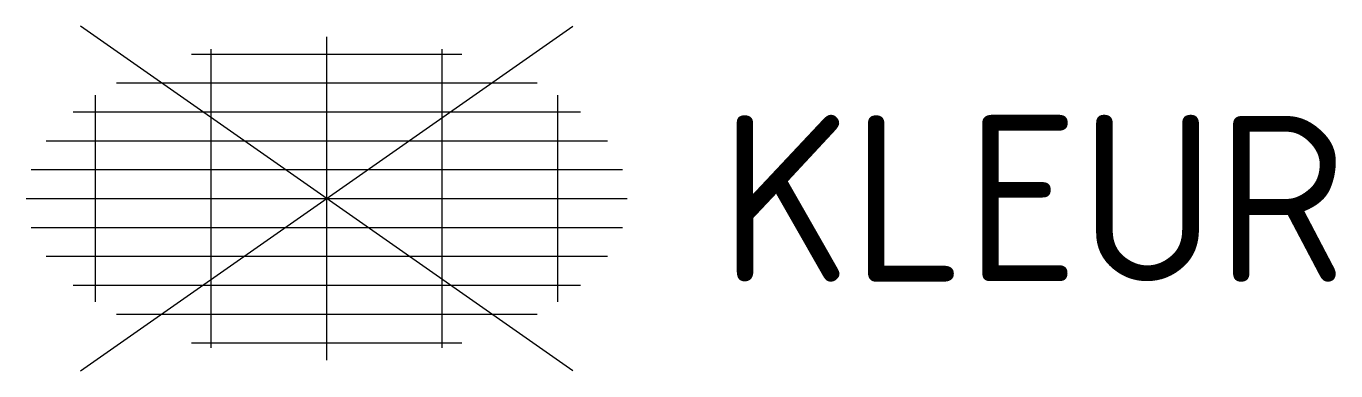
# Model space of a CAD drawing. Header units: metres. Extents: x -3.2 to 10.9, y -1.9 to 1.9.
import ezdxf
from ezdxf.enums import TextEntityAlignment as Align

# ---------------------------------------------------------------- set-up
doc = ezdxf.new("R2010")
doc.units = ezdxf.units.M
doc.styles.add('NLCS-ISO', font='NLCS-ISO.ttf')

msp = doc.modelspace()

# ---------------------------------------------------------------- linework, layer by layer
for p, q in [((-2.662, -1.864), (2.662, 1.864)), ((2.662, -1.864), (-2.662, 1.864)), ((0, -1.75), (0, 1.75)), ((-1.461, 1.562), (1.461, 1.562)), ((-1.25, -1.615), (-1.25, 1.615)), ((1.25, -1.615), (1.25, 1.615)), ((-2.274, 1.25), (2.274, 1.25)), ((-2.5, -1.118), (-2.5, 1.118)), ((2.5, -1.118), (2.5, 1.118)), ((-2.743, 0.938), (2.743, 0.938)), ((-3.035, 0.625), (3.035, 0.625)), ((-3.197, 0.312), (3.197, 0.312)), ((-3.25, 0), (3.25, 0)), ((-3.197, -0.312), (3.197, -0.312)), ((-3.035, -0.625), (3.035, -0.625)), ((-2.743, -0.938), (2.743, -0.938)), ((-2.274, -1.25), (2.274, -1.25)), ((-1.461, -1.562), (1.461, -1.562))]:
    msp.add_line(p, q)

# ---------------------------------------------------------------- texts
at = {"style": 'NLCS-ISO'}
msp.add_attdef('KLEUR', text='', height=1.8, dxfattribs=at).set_placement((4.25, 0), align=Align.MIDDLE_LEFT)

doc.saveas('drawing.dxf')
